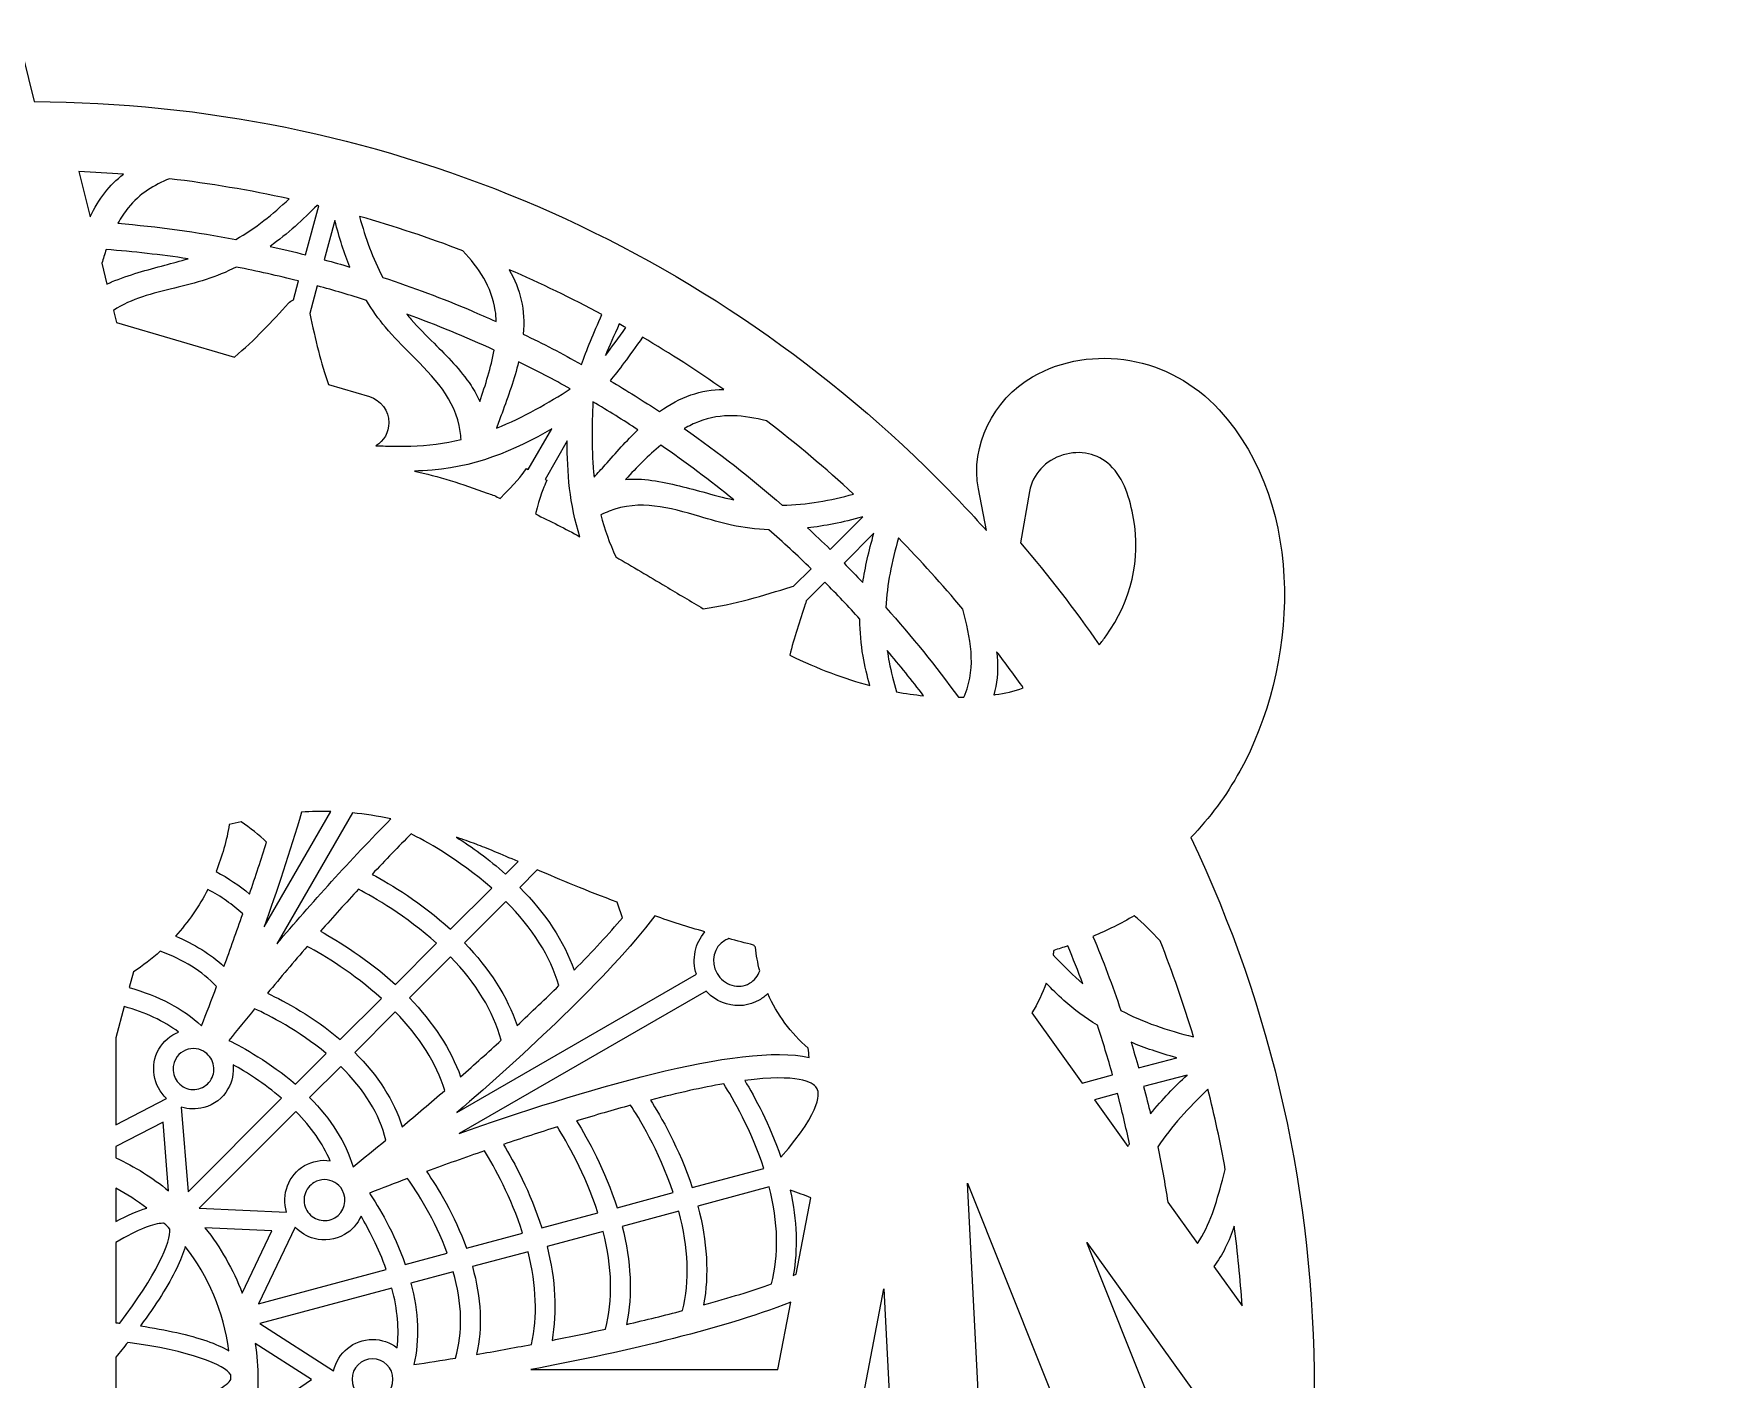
# Model space of a CAD drawing. Header units: millimetres. Extents: x 13 to 1587, y -339 to -42.
# Drawn here: x 1400.9 to 1587.5, y -194.8 to -46.2 of the extents above; entities that cross this region are included whole.
import ezdxf

# ---------------------------------------------------------------- set-up
doc = ezdxf.new("R2010")
doc.units = ezdxf.units.MM
doc.header["$MEASUREMENT"] = 0
doc.layers.add('Layer 1', color=7, linetype='Continuous')

msp = doc.modelspace()

# ---------------------------------------------------------------- linework, layer by layer
at = {"layer": 'Layer 1', "lineweight": 0}
for points in [[(1508.63, -262.17), (1504.04, -173.14), (1537.04, -255.74), (1508.63, -262.17)], [(1546.74, -253.55), (1517.23, -179.68), (1566.97, -248.98), (1546.74, -253.55)], [(1478.71, -268.94), (1494.81, -184.83), (1498.91, -264.37), (1478.71, -268.94)]]:
    msp.add_lwpolyline(points, dxfattribs=at)
for points, knots in [([(1584.66, -251.53), (1584.66, -251.53), (1583.93, -248.22), (1583.93, -248.22), (1583.93, -248.22), (1576.17, -249.98), (1576.17, -249.98), (1576.17, -249.98), (1542.18, -202.61), (1542.18, -202.61), (1542.29, -200.29), (1542.34, -198.01), (1542.34, -195.85), (1542.34, -174.51), (1537.76, -154.04), (1528.72, -134.99), (1530.81, -132.82), (1532.63, -130.35), (1534.13, -127.65), (1540.39, -116.39), (1541.72, -98.58), (1531.83, -87.75), (1526.47, -81.88), (1517.8, -80.36), (1511.22, -84.13), (1506.86, -86.62), (1504.35, -91.82), (1505.25, -96.48), (1505.25, -96.48), (1506.14, -101.1), (1506.14, -101.1), (1504.33, -99.07), (1502.5, -97.14), (1500.71, -95.35), (1474.07, -68.71), (1438.67, -53.93), (1401, -53.73), (1401, -53.73), (1399.14, -46.25), (1399.14, -46.25), (1399.14, -46.25), (1397.26, -53.76), (1397.26, -53.76), (1360.42, -54.5), (1325.79, -69.27), (1299.71, -95.35), (1296.79, -98.27), (1293.99, -101.34), (1291.32, -104.52), (1291.32, -104.52), (1291.21, -103.91), (1291.21, -103.91), (1291.21, -103.91), (1292.65, -96.48), (1292.65, -96.48), (1293.55, -91.82), (1291.04, -86.62), (1286.68, -84.13), (1280.09, -80.36), (1271.42, -81.88), (1266.06, -87.75), (1256.18, -98.58), (1257.5, -116.39), (1263.77, -127.65), (1265.67, -131.07), (1268.07, -134.1), (1270.91, -136.68), (1262.4, -155.25), (1258.08, -175.15), (1258.08, -195.85), (1258.08, -197.61), (1258.12, -199.44), (1258.19, -201.29), (1258.19, -201.29), (1224.26, -248.51), (1224.26, -248.51), (1224.26, -248.51), (1216.5, -246.76), (1216.5, -246.76), (1216.5, -246.76), (1215.78, -250.07), (1215.78, -250.07), (1214.4, -256.35), (1215.51, -262.81), (1218.91, -268.25), (1222.31, -273.68), (1227.59, -277.45), (1233.78, -278.85), (1233.78, -278.85), (1295.4, -292.82), (1295.4, -292.82), (1295.93, -293.08), (1296.46, -293.32), (1297, -293.55), (1298, -294.61), (1298.87, -295.51), (1299.71, -296.35), (1326.56, -323.19), (1362.25, -337.98), (1400.21, -337.98), (1438.18, -337.98), (1473.87, -323.19), (1500.71, -296.35), (1501.09, -295.97), (1501.46, -295.59), (1501.83, -295.21), (1501.83, -295.21), (1502.13, -294.9), (1502.13, -294.9), (1502.13, -294.9), (1566.64, -280.31), (1566.64, -280.31), (1579.42, -277.42), (1587.5, -264.51), (1584.66, -251.53)], [0, 0, 0, 0, 1, 1, 1, 2, 2, 2, 3, 3, 3, 4, 4, 4, 5, 5, 5, 6, 6, 6, 7, 7, 7, 8, 8, 8, 9, 9, 9, 10, 10, 10, 11, 11, 11, 12, 12, 12, 13, 13, 13, 14, 14, 14, 15, 15, 15, 16, 16, 16, 17, 17, 17, 18, 18, 18, 19, 19, 19, 20, 20, 20, 21, 21, 21, 22, 22, 22, 23, 23, 23, 24, 24, 24, 25, 25, 25, 26, 26, 26, 27, 27, 27, 28, 28, 28, 29, 29, 29, 30, 30, 30, 31, 31, 31, 32, 32, 32, 33, 33, 33, 34, 34, 34, 35, 35, 35, 36, 36, 36, 37, 37, 37, 38, 38, 38, 38]), ([(1410.85, -61.76), (1409.31, -62.92), (1408.11, -64.45), (1407.18, -66.45), (1407.18, -66.45), (1405.94, -61.46), (1405.94, -61.46), (1407.58, -61.52), (1409.22, -61.63), (1410.85, -61.76)], [0, 0, 0, 0, 1, 1, 1, 2, 2, 2, 3, 3, 3, 3]), ([(1415.94, -62.26), (1420.39, -62.77), (1424.79, -63.52), (1429.13, -64.47), (1427.37, -66.15), (1425.44, -67.72), (1423.26, -68.95), (1418.96, -68.13), (1414.58, -67.53), (1410.23, -67.17), (1410.59, -66.54), (1410.96, -65.98), (1411.37, -65.47), (1412.65, -63.88), (1414.22, -62.93), (1415.94, -62.26)], [0, 0, 0, 0, 1, 1, 1, 2, 2, 2, 3, 3, 3, 4, 4, 4, 5, 5, 5, 5]), ([(1432.41, -65.23), (1432.41, -65.23), (1430.96, -70.65), (1430.96, -70.65), (1429.7, -70.33), (1428.39, -70.02), (1427.05, -69.72), (1428.98, -68.32), (1430.71, -66.73), (1432.24, -65.19), (1432.3, -65.2), (1432.35, -65.22), (1432.41, -65.23)], [0, 0, 0, 0, 1, 1, 1, 2, 2, 2, 3, 3, 3, 4, 4, 4, 4]), ([(1434.19, -66.86), (1434.7, -68.83), (1435.23, -70.48), (1435.85, -72), (1434.96, -71.73), (1434.03, -71.47), (1433.03, -71.2), (1433.03, -71.2), (1434.19, -66.86), (1434.19, -66.86)], [0, 0, 0, 0, 1, 1, 1, 2, 2, 2, 3, 3, 3, 3]), ([(1448.33, -70.21), (1450.08, -72.11), (1451.51, -74.12), (1451.91, -76.81), (1451.97, -77.19), (1452.01, -77.6), (1452.02, -78.02), (1450.99, -77.56), (1450.09, -77.16), (1449.23, -76.8), (1446.1, -75.47), (1442.82, -74.24), (1439.48, -73.14), (1438.38, -71.04), (1437.58, -68.83), (1436.91, -66.41), (1440.78, -67.51), (1444.59, -68.77), (1448.33, -70.21)], [0, 0, 0, 0, 1, 1, 1, 2, 2, 2, 3, 3, 3, 4, 4, 4, 5, 5, 5, 6, 6, 6, 6]), ([(1415.4, -71.8), (1413.46, -72.31), (1411.45, -72.84), (1409.54, -73.65), (1409.36, -73.72), (1409.2, -73.81), (1409.03, -73.89), (1409.03, -73.89), (1408.46, -71.59), (1408.46, -71.59), (1408.61, -71.08), (1408.77, -70.57), (1408.95, -70.07), (1411.93, -70.3), (1414.96, -70.64), (1417.99, -71.09), (1417.12, -71.34), (1416.25, -71.57), (1415.4, -71.8)], [0, 0, 0, 0, 1, 1, 1, 2, 2, 2, 3, 3, 3, 4, 4, 4, 5, 5, 5, 6, 6, 6, 6]), ([(1429.62, -75.63), (1429.42, -75.69), (1429.23, -75.82), (1429.08, -75.99), (1427.27, -77.97), (1425.33, -80.08), (1423.12, -81.94), (1423.12, -81.94), (1410.08, -78.12), (1410.08, -78.12), (1410.08, -78.12), (1409.75, -76.78), (1409.75, -76.78), (1411.72, -75.48), (1414.05, -74.91), (1416.47, -74.32), (1417.62, -74.04), (1418.81, -73.75), (1419.97, -73.38), (1421.1, -73.01), (1422.2, -72.56), (1423.31, -72), (1425.61, -72.45), (1427.92, -72.96), (1430.18, -73.54), (1430.18, -73.54), (1429.62, -75.63), (1429.62, -75.63)], [0, 0, 0, 0, 1, 1, 1, 2, 2, 2, 3, 3, 3, 4, 4, 4, 5, 5, 5, 6, 6, 6, 7, 7, 7, 8, 8, 8, 9, 9, 9, 9]), ([(1463.69, -77.24), (1462.76, -79.27), (1461.95, -81.22), (1461.44, -82.75), (1459.29, -81.56), (1457.13, -80.44), (1455, -79.41), (1455.22, -76.76), (1454.7, -74.43), (1453.45, -72.3), (1456.93, -73.8), (1460.34, -75.45), (1463.69, -77.24)], [0, 0, 0, 0, 1, 1, 1, 2, 2, 2, 3, 3, 3, 4, 4, 4, 4]), ([(1442.59, -81.63), (1445.12, -84.16), (1447.5, -86.55), (1448.04, -90.15), (1448.08, -90.44), (1448.11, -90.73), (1448.13, -91.04), (1446.31, -91.47), (1444.49, -91.71), (1442.57, -91.77), (1441.72, -91.8), (1440.79, -91.78), (1439.8, -91.76), (1439.45, -91.75), (1439.09, -91.74), (1438.73, -91.73), (1439.6, -91.2), (1440.15, -90.24), (1440.15, -89.19), (1440.15, -87.86), (1439.27, -86.68), (1438, -86.31), (1438, -86.31), (1433.48, -84.98), (1433.48, -84.98), (1432.66, -82.63), (1432.03, -80.04), (1431.44, -77.12), (1431.44, -77.12), (1432.25, -74.08), (1432.25, -74.08), (1434.08, -74.57), (1435.9, -75.11), (1437.68, -75.68), (1438.33, -76.76), (1439.02, -77.73), (1439.79, -78.65), (1440.67, -79.71), (1441.65, -80.69), (1442.59, -81.63)], [0, 0, 0, 0, 1, 1, 1, 2, 2, 2, 3, 3, 3, 4, 4, 4, 5, 5, 5, 6, 6, 6, 7, 7, 7, 8, 8, 8, 9, 9, 9, 10, 10, 10, 11, 11, 11, 12, 12, 12, 13, 13, 13, 13]), ([(1450.2, -86.84), (1449.93, -86.24), (1449.61, -85.65), (1449.23, -85.09), (1448.07, -83.33), (1446.58, -81.85), (1445.14, -80.42), (1444.29, -79.57), (1443.41, -78.69), (1442.61, -77.78), (1442.45, -77.59), (1442.29, -77.4), (1442.13, -77.21), (1445.4, -78.39), (1448.63, -79.72), (1451.77, -81.17), (1451.44, -83.06), (1450.82, -85.02), (1450.2, -86.84)], [0, 0, 0, 0, 1, 1, 1, 2, 2, 2, 3, 3, 3, 4, 4, 4, 5, 5, 5, 6, 6, 6, 6]), ([(1465.6, -78.28), (1465.84, -78.42), (1466.07, -78.55), (1466.31, -78.69), (1465.51, -79.82), (1464.74, -80.87), (1464.06, -81.76), (1464.5, -80.73), (1465.02, -79.54), (1465.6, -78.28)], [0, 0, 0, 0, 1, 1, 1, 2, 2, 2, 3, 3, 3, 3]), ([(1477.15, -85.53), (1477.14, -85.53), (1477.13, -85.52), (1477.11, -85.52), (1474.62, -85.52), (1472.33, -86.32), (1470.04, -87.96), (1468.27, -86.79), (1466.44, -85.64), (1464.58, -84.55), (1465.49, -83.47), (1466.67, -81.89), (1468.17, -79.75), (1471.24, -81.55), (1474.23, -83.48), (1477.15, -85.53)], [0, 0, 0, 0, 1, 1, 1, 2, 2, 2, 3, 3, 3, 4, 4, 4, 5, 5, 5, 5]), ([(1452.65, -88.14), (1453.32, -86.28), (1454.02, -84.36), (1454.48, -82.46), (1456.46, -83.43), (1458.37, -84.43), (1460.19, -85.45), (1457.8, -86.97), (1455.04, -88.6), (1452.05, -89.79), (1452.25, -89.24), (1452.45, -88.68), (1452.65, -88.14)], [0, 0, 0, 0, 1, 1, 1, 2, 2, 2, 3, 3, 3, 4, 4, 4, 4]), ([(1464.03, -93.85), (1463.63, -94.3), (1463.23, -94.75), (1462.82, -95.2), (1462.52, -92.34), (1462.57, -89.43), (1462.69, -86.89), (1464.38, -87.88), (1466.04, -88.91), (1467.66, -89.97), (1466.4, -91.17), (1465.19, -92.53), (1464.03, -93.85)], [0, 0, 0, 0, 1, 1, 1, 2, 2, 2, 3, 3, 3, 4, 4, 4, 4]), ([(1481.86, -88.98), (1485.17, -91.52), (1488.38, -94.22), (1491.47, -97.07), (1488.94, -97.75), (1486.29, -98.26), (1483.6, -98.3), (1480.16, -95.3), (1476.53, -92.45), (1472.78, -89.83), (1473.32, -89.53), (1473.83, -89.28), (1474.35, -89.08), (1476.93, -88.08), (1479.37, -88.36), (1481.86, -88.98)], [0, 0, 0, 0, 1, 1, 1, 2, 2, 2, 3, 3, 3, 4, 4, 4, 5, 5, 5, 5]), ([(1455.55, -94.37), (1455.55, -94.37), (1455.37, -94.24), (1455.37, -94.24), (1455.37, -94.24), (1455.07, -94.64), (1455.07, -94.64), (1454.95, -94.79), (1454.03, -96.01), (1452.44, -97.54), (1452.39, -97.52), (1452.34, -97.5), (1452.29, -97.48), (1451.87, -97.24), (1451.44, -97.07), (1451.01, -96.97), (1448.24, -95.91), (1445.59, -95.1), (1442.98, -94.53), (1443.29, -94.52), (1443.6, -94.51), (1443.92, -94.5), (1449.5, -94.24), (1454.07, -92.22), (1458.14, -89.88), (1458.14, -89.88), (1455.55, -94.37), (1455.55, -94.37)], [0, 0, 0, 0, 1, 1, 1, 2, 2, 2, 3, 3, 3, 4, 4, 4, 5, 5, 5, 6, 6, 6, 7, 7, 7, 8, 8, 8, 9, 9, 9, 9]), ([(1456.33, -99.26), (1456.82, -97.38), (1457.34, -96.15), (1457.41, -95.98), (1457.41, -95.98), (1457.6, -95.53), (1457.6, -95.53), (1457.6, -95.53), (1457.4, -95.44), (1457.4, -95.44), (1457.4, -95.44), (1459.85, -91.19), (1459.85, -91.19), (1459.84, -94.66), (1460.1, -98.24), (1461.26, -101.78), (1459.64, -100.9), (1458, -100.06), (1456.33, -99.26)], [0, 0, 0, 0, 1, 1, 1, 2, 2, 2, 3, 3, 3, 4, 4, 4, 5, 5, 5, 6, 6, 6, 6]), ([(1474.82, -96.83), (1472.88, -96.31), (1470.88, -95.76), (1468.82, -95.5), (1468.3, -95.44), (1467.79, -95.41), (1467.28, -95.41), (1466.95, -95.41), (1466.62, -95.42), (1466.3, -95.45), (1467.54, -94.11), (1468.82, -92.79), (1470.17, -91.66), (1472.93, -93.55), (1475.63, -95.58), (1478.24, -97.7), (1477.09, -97.45), (1475.94, -97.14), (1474.82, -96.83)], [0, 0, 0, 0, 1, 1, 1, 2, 2, 2, 3, 3, 3, 4, 4, 4, 5, 5, 5, 6, 6, 6, 6]), ([(1510.91, -96.79), (1511.25, -94.85), (1512.64, -93.34), (1514.62, -92.74), (1516.5, -92.17), (1518.43, -92.6), (1519.79, -93.87), (1521.39, -95.37), (1521.98, -97.6), (1522.38, -99.78), (1522.38, -99.78), (1522.38, -99.78), (1522.38, -99.78), (1523.2, -104.23), (1522.13, -108.83), (1519.35, -112.73), (1519.11, -113.06), (1518.86, -113.39), (1518.6, -113.71), (1515.9, -109.83), (1512.98, -106.05), (1509.92, -102.46), (1509.92, -102.46), (1510.91, -96.79), (1510.91, -96.79)], [0, 0, 0, 0, 1, 1, 1, 2, 2, 2, 3, 3, 3, 4, 4, 4, 5, 5, 5, 6, 6, 6, 7, 7, 7, 8, 8, 8, 8]), ([(1474.88, -109.72), (1473.48, -108.9), (1472.09, -108.07), (1470.71, -107.24), (1468.9, -106.16), (1467.07, -105.07), (1465.22, -104), (1464.52, -102.49), (1463.97, -100.96), (1463.57, -99.36), (1463.88, -99.21), (1464.18, -99.07), (1464.47, -98.96), (1467.91, -97.63), (1471.11, -98.56), (1474.49, -99.55), (1475.63, -99.88), (1476.8, -100.23), (1477.99, -100.49), (1479.34, -100.78), (1480.7, -100.95), (1482.13, -101), (1483.7, -102.39), (1485.26, -103.83), (1486.77, -105.31), (1486.77, -105.31), (1484.84, -107.25), (1484.84, -107.25), (1484.75, -107.26), (1484.66, -107.27), (1484.57, -107.3), (1481.56, -108.25), (1478.29, -109.28), (1474.88, -109.72)], [0, 0, 0, 0, 1, 1, 1, 2, 2, 2, 3, 3, 3, 4, 4, 4, 5, 5, 5, 6, 6, 6, 7, 7, 7, 8, 8, 8, 9, 9, 9, 10, 10, 10, 11, 11, 11, 11]), ([(1488.9, -103.19), (1488.02, -102.33), (1487.2, -101.55), (1486.4, -100.81), (1488.25, -100.59), (1490.21, -100.2), (1492.49, -99.59), (1492.49, -99.59), (1488.9, -103.19), (1488.9, -103.19)], [0, 0, 0, 0, 1, 1, 1, 2, 2, 2, 3, 3, 3, 3]), ([(1492.49, -106.84), (1491.75, -106.05), (1491.08, -105.35), (1490.42, -104.69), (1490.42, -104.69), (1493.72, -101.39), (1493.72, -101.39), (1493.14, -103.42), (1492.74, -105.18), (1492.49, -106.84)], [0, 0, 0, 0, 1, 1, 1, 2, 2, 2, 3, 3, 3, 3]), ([(1503.66, -119.49), (1503.46, -119.49), (1503.26, -119.5), (1503.06, -119.5), (1500.57, -116.09), (1497.87, -112.76), (1495.02, -109.58), (1495.17, -107.04), (1495.68, -104.55), (1496.43, -101.9), (1498.88, -104.42), (1501.25, -107.04), (1503.52, -109.76), (1504.36, -112.96), (1505.04, -116.01), (1503.79, -119.17), (1503.75, -119.28), (1503.71, -119.38), (1503.66, -119.49)], [0, 0, 0, 0, 1, 1, 1, 2, 2, 2, 3, 3, 3, 4, 4, 4, 5, 5, 5, 6, 6, 6, 6]), ([(1484.42, -114.87), (1484.91, -112.94), (1485.51, -111.06), (1486.13, -109.23), (1486.14, -109.21), (1486.14, -109.19), (1486.15, -109.17), (1486.19, -109.08), (1486.22, -108.98), (1486.24, -108.87), (1486.24, -108.87), (1488.3, -106.81), (1488.3, -106.81), (1489.62, -108.13), (1490.92, -109.5), (1492.17, -110.89), (1492.17, -112.29), (1492.28, -113.62), (1492.52, -114.96), (1492.52, -114.96), (1492.52, -114.96), (1492.52, -114.96), (1492.71, -116.06), (1492.98, -117.15), (1493.26, -118.21), (1490.47, -117.46), (1487.57, -116.35), (1484.42, -114.87)], [0, 0, 0, 0, 1, 1, 1, 2, 2, 2, 3, 3, 3, 4, 4, 4, 5, 5, 5, 6, 6, 6, 7, 7, 7, 8, 8, 8, 9, 9, 9, 9]), ([(1496.2, -118.89), (1495.91, -117.82), (1495.61, -116.72), (1495.4, -115.62), (1495.32, -115.2), (1495.25, -114.77), (1495.19, -114.34), (1496.57, -115.97), (1497.91, -117.64), (1499.2, -119.33), (1498.2, -119.23), (1497.21, -119.09), (1496.2, -118.89)], [0, 0, 0, 0, 1, 1, 1, 2, 2, 2, 3, 3, 3, 4, 4, 4, 4]), ([(1507.36, -115.38), (1507.34, -115.08), (1507.31, -114.77), (1507.27, -114.47), (1508.28, -115.79), (1509.26, -117.12), (1510.21, -118.47), (1509.21, -118.82), (1508.17, -119.07), (1507.13, -119.21), (1507.07, -119.22), (1507.02, -119.22), (1506.96, -119.23), (1507.31, -117.99), (1507.44, -116.72), (1507.36, -115.38)], [0, 0, 0, 0, 1, 1, 1, 2, 2, 2, 3, 3, 3, 4, 4, 4, 5, 5, 5, 5]), ([(1433.75, -132.12), (1433.75, -132.12), (1426.39, -144.86), (1426.39, -144.86), (1427.77, -140.95), (1429.22, -136.58), (1430.52, -132.19), (1431.58, -132.12), (1432.65, -132.09), (1433.75, -132.12)], [0, 0, 0, 0, 1, 1, 1, 2, 2, 2, 3, 3, 3, 3]), ([(1427.79, -146.72), (1427.79, -146.72), (1436.14, -132.27), (1436.14, -132.27), (1437.49, -132.4), (1438.89, -132.62), (1440.38, -132.93), (1435.96, -137.38), (1431.54, -142.34), (1427.79, -146.72)], [0, 0, 0, 0, 1, 1, 1, 2, 2, 2, 3, 3, 3, 3]), ([(1424.77, -141.23), (1423.67, -140.3), (1422.43, -139.47), (1421.07, -138.74), (1421.75, -137.08), (1422.25, -135.34), (1422.54, -133.56), (1422.98, -133.45), (1423.4, -133.35), (1423.83, -133.25), (1424.87, -133.93), (1425.82, -134.68), (1426.65, -135.5), (1426.06, -137.35), (1425.43, -139.28), (1424.77, -141.23)], [0, 0, 0, 0, 1, 1, 1, 2, 2, 2, 3, 3, 3, 4, 4, 4, 5, 5, 5, 5]), ([(1451.51, -140.58), (1451.51, -140.58), (1446.96, -145.12), (1446.96, -145.12), (1443.75, -142.19), (1440.37, -140.16), (1438.31, -139.05), (1439.79, -137.47), (1441.24, -135.97), (1442.61, -134.58), (1443.93, -135.24), (1447.82, -137.32), (1451.51, -140.58)], [0, 0, 0, 0, 1, 1, 1, 2, 2, 2, 3, 3, 3, 4, 4, 4, 4]), ([(1453.05, -139.03), (1451.18, -137.36), (1449.26, -136), (1447.61, -134.95), (1448.32, -135.19), (1449.05, -135.45), (1449.8, -135.73), (1450.97, -136.16), (1452.58, -136.85), (1454.44, -137.65), (1454.44, -137.65), (1453.05, -139.03), (1453.05, -139.03)], [0, 0, 0, 0, 1, 1, 1, 2, 2, 2, 3, 3, 3, 4, 4, 4, 4]), ([(1465.36, -142.13), (1465.59, -142.7), (1465.78, -143.28), (1465.94, -143.86), (1464.46, -145.6), (1462.68, -147.54), (1460.62, -149.63), (1459.49, -146.44), (1457.47, -143.38), (1454.61, -140.5), (1454.61, -140.5), (1456.55, -138.56), (1456.55, -138.56), (1459.09, -139.64), (1462.05, -140.88), (1465.36, -142.13)], [0, 0, 0, 0, 1, 1, 1, 2, 2, 2, 3, 3, 3, 4, 4, 4, 5, 5, 5, 5]), ([(1424.02, -143.42), (1423.35, -145.35), (1422.66, -147.3), (1421.95, -149.23), (1420.46, -147.86), (1418.66, -146.74), (1416.59, -145.87), (1418, -144.32), (1419.2, -142.58), (1420.17, -140.71), (1421.62, -141.49), (1422.91, -142.39), (1424.02, -143.42)], [0, 0, 0, 0, 1, 1, 1, 2, 2, 2, 3, 3, 3, 4, 4, 4, 4]), ([(1440.88, -151.2), (1437.81, -148.41), (1434.58, -146.43), (1432.61, -145.34), (1434.02, -143.74), (1435.42, -142.18), (1436.8, -140.69), (1438.49, -141.58), (1442.06, -143.63), (1445.42, -146.66), (1445.42, -146.66), (1440.88, -151.2), (1440.88, -151.2)], [0, 0, 0, 0, 1, 1, 1, 2, 2, 2, 3, 3, 3, 4, 4, 4, 4]), ([(1474.11, -150.08), (1474.11, -150.08), (1447.66, -165.36), (1447.66, -165.36), (1455.12, -158.94), (1464.26, -150.53), (1469.53, -143.64), (1471.3, -144.25), (1473.15, -144.84), (1475.06, -145.41), (1473.97, -146.64), (1473.58, -148.42), (1474.11, -150.08)], [0, 0, 0, 0, 1, 1, 1, 2, 2, 2, 3, 3, 3, 4, 4, 4, 4]), ([(1454.31, -155.75), (1453.25, -152.56), (1451.29, -149.49), (1448.5, -146.61), (1448.5, -146.61), (1453.07, -142.04), (1453.07, -142.04), (1456.02, -145), (1457.99, -148.13), (1458.92, -151.34), (1457.49, -152.75), (1455.94, -154.23), (1454.31, -155.75)], [0, 0, 0, 0, 1, 1, 1, 2, 2, 2, 3, 3, 3, 4, 4, 4, 4]), ([(1525.31, -146.38), (1526.7, -149.87), (1527.93, -153.41), (1529.01, -157), (1526.12, -156.26), (1523.45, -155.4), (1520.99, -154.07), (1520.06, -151.32), (1519.02, -148.58), (1517.9, -145.9), (1519.49, -145.23), (1521.01, -144.47), (1522.47, -143.63), (1523.46, -144.45), (1524.38, -145.4), (1525.31, -146.38)], [0, 0, 0, 0, 1, 1, 1, 2, 2, 2, 3, 3, 3, 4, 4, 4, 5, 5, 5, 5]), ([(1431.15, -147), (1433.03, -148.02), (1436.26, -149.97), (1439.33, -152.75), (1439.33, -152.75), (1434.79, -157.29), (1434.79, -157.29), (1431.83, -154.79), (1428.69, -153.09), (1426.75, -152.18), (1428.2, -150.44), (1429.68, -148.7), (1431.15, -147)], [0, 0, 0, 0, 1, 1, 1, 2, 2, 2, 3, 3, 3, 4, 4, 4, 4]), ([(1477.26, -146.34), (1477.4, -146.26), (1477.54, -146.2), (1477.69, -146.15), (1478.59, -146.4), (1479.51, -146.63), (1480.43, -146.86), (1480.5, -146.93), (1480.57, -147.01), (1480.63, -147.08), (1480.72, -147.97), (1480.88, -148.84), (1481.11, -149.69), (1480.91, -150.28), (1480.52, -150.77), (1479.99, -151.08), (1479.4, -151.42), (1478.71, -151.5), (1478.04, -151.3), (1477.35, -151.1), (1476.76, -150.64), (1476.39, -150), (1475.64, -148.69), (1476.03, -147.05), (1477.26, -146.34)], [0, 0, 0, 0, 1, 1, 1, 2, 2, 2, 3, 3, 3, 4, 4, 4, 5, 5, 5, 6, 6, 6, 7, 7, 7, 8, 8, 8, 8]), ([(1513.5, -147.96), (1513.53, -147.79), (1513.56, -147.62), (1513.58, -147.45), (1514.1, -147.29), (1514.61, -147.12), (1515.12, -146.95), (1515.71, -148.34), (1516.27, -149.74), (1516.79, -151.14), (1515.73, -150.21), (1514.74, -149.21), (1513.76, -148.23), (1513.68, -148.14), (1513.59, -148.05), (1513.5, -147.96)], [0, 0, 0, 0, 1, 1, 1, 2, 2, 2, 3, 3, 3, 4, 4, 4, 5, 5, 5, 5]), ([(1421.13, -151.43), (1420.58, -152.91), (1420.02, -154.36), (1419.46, -155.77), (1417.4, -153.86), (1414.72, -152.45), (1411.49, -151.56), (1411.49, -151.56), (1411.96, -149.81), (1411.96, -149.81), (1413, -149.14), (1413.99, -148.38), (1414.91, -147.54), (1417.45, -148.46), (1419.54, -149.76), (1421.13, -151.43)], [0, 0, 0, 0, 1, 1, 1, 2, 2, 2, 3, 3, 3, 4, 4, 4, 5, 5, 5, 5]), ([(1446.96, -148.15), (1449.81, -151.09), (1451.7, -154.19), (1452.56, -157.37), (1451.13, -158.68), (1449.62, -160.03), (1448.08, -161.39), (1446.98, -158.36), (1445.08, -155.44), (1442.42, -152.69), (1442.42, -152.69), (1446.96, -148.15), (1446.96, -148.15)], [0, 0, 0, 0, 1, 1, 1, 2, 2, 2, 3, 3, 3, 4, 4, 4, 4]), ([(1514.69, -152.97), (1515.82, -154), (1517.03, -154.9), (1518.4, -155.72), (1519, -157.53), (1519.56, -159.37), (1520.07, -161.19), (1520.07, -161.19), (1516.72, -162.09), (1516.72, -162.09), (1516.72, -162.09), (1511.16, -154.34), (1511.16, -154.34), (1511.8, -153.31), (1512.33, -152.2), (1512.74, -151.06), (1513.36, -151.7), (1514.01, -152.36), (1514.69, -152.97)], [0, 0, 0, 0, 1, 1, 1, 2, 2, 2, 3, 3, 3, 4, 4, 4, 5, 5, 5, 6, 6, 6, 6]), ([(1447.93, -167.67), (1447.93, -167.67), (1475.18, -151.94), (1475.18, -151.94), (1475.79, -152.62), (1476.56, -153.11), (1477.44, -153.36), (1478.67, -153.72), (1479.98, -153.56), (1481.06, -152.93), (1481.41, -152.73), (1481.72, -152.49), (1482, -152.22), (1483.02, -154.53), (1484.55, -156.59), (1486.46, -158.24), (1486.49, -158.59), (1486.53, -158.93), (1486.58, -159.28), (1479.1, -157.5), (1461, -163.04), (1447.93, -167.67)], [0, 0, 0, 0, 1, 1, 1, 2, 2, 2, 3, 3, 3, 4, 4, 4, 5, 5, 5, 6, 6, 6, 7, 7, 7, 7]), ([(1416.94, -156.46), (1416.03, -156.82), (1415.26, -157.48), (1414.76, -158.35), (1413.73, -160.15), (1414.13, -162.43), (1415.61, -163.79), (1415.61, -163.79), (1410.01, -166.69), (1410.01, -166.69), (1410.01, -166.69), (1410.01, -157.09), (1410.01, -157.09), (1410.01, -157.09), (1410.93, -153.65), (1410.93, -153.65), (1413.29, -154.3), (1415.31, -155.24), (1416.94, -156.46)], [0, 0, 0, 0, 1, 1, 1, 2, 2, 2, 3, 3, 3, 4, 4, 4, 5, 5, 5, 6, 6, 6, 6]), ([(1433.25, -158.83), (1433.25, -158.83), (1429.85, -162.23), (1429.85, -162.23), (1427.01, -159.78), (1424.07, -158.17), (1422.49, -157.39), (1423.41, -156.24), (1424.37, -155.07), (1425.33, -153.89), (1426.92, -154.62), (1430.19, -156.29), (1433.25, -158.83)], [0, 0, 0, 0, 1, 1, 1, 2, 2, 2, 3, 3, 3, 4, 4, 4, 4]), ([(1446.33, -162.91), (1444.79, -164.25), (1443.21, -165.59), (1441.63, -166.91), (1440.72, -164.01), (1438.96, -161.26), (1436.38, -158.73), (1436.38, -158.73), (1440.87, -154.24), (1440.87, -154.24), (1443.57, -157.01), (1445.4, -159.92), (1446.33, -162.91)], [0, 0, 0, 0, 1, 1, 1, 2, 2, 2, 3, 3, 3, 4, 4, 4, 4]), ([(1420.53, -161.68), (1420.23, -162.2), (1419.74, -162.57), (1419.16, -162.73), (1418.58, -162.89), (1417.97, -162.81), (1417.45, -162.5), (1416.37, -161.88), (1416, -160.5), (1416.62, -159.42), (1417.02, -158.72), (1417.77, -158.29), (1418.58, -158.29), (1418.97, -158.29), (1419.36, -158.39), (1419.7, -158.59), (1420.22, -158.89), (1420.6, -159.38), (1420.75, -159.96), (1420.91, -160.55), (1420.83, -161.16), (1420.53, -161.68)], [0, 0, 0, 0, 1, 1, 1, 2, 2, 2, 3, 3, 3, 4, 4, 4, 5, 5, 5, 6, 6, 6, 7, 7, 7, 7]), ([(1522.95, -160.42), (1522.68, -159.48), (1522.4, -158.54), (1522.11, -157.59), (1523.6, -158.21), (1525.24, -158.77), (1527.15, -159.3), (1527.15, -159.3), (1522.95, -160.42), (1522.95, -160.42)], [0, 0, 0, 0, 1, 1, 1, 2, 2, 2, 3, 3, 3, 3]), ([(1422.95, -160.07), (1424.37, -160.86), (1426.37, -162.12), (1428.31, -163.77), (1428.31, -163.77), (1417.99, -174.09), (1417.99, -174.09), (1417.99, -174.09), (1417.24, -164.74), (1417.24, -164.74), (1418.04, -165), (1418.9, -165.02), (1419.71, -164.8), (1420.85, -164.49), (1421.8, -163.77), (1422.39, -162.75), (1422.86, -161.92), (1423.05, -160.99), (1422.95, -160.07)], [0, 0, 0, 0, 1, 1, 1, 2, 2, 2, 3, 3, 3, 4, 4, 4, 5, 5, 5, 6, 6, 6, 6]), ([(1439.82, -168.4), (1438.6, -169.4), (1437.39, -170.39), (1436.21, -171.33), (1435.38, -168.64), (1433.77, -166.08), (1431.41, -163.7), (1431.41, -163.7), (1434.84, -160.27), (1434.84, -160.27), (1437.46, -162.82), (1439.13, -165.55), (1439.82, -168.4)], [0, 0, 0, 0, 1, 1, 1, 2, 2, 2, 3, 3, 3, 4, 4, 4, 4]), ([(1473.66, -173.63), (1472.22, -169.27), (1470.16, -165.73), (1469.03, -163.97), (1472.07, -163.19), (1474.79, -162.58), (1477.14, -162.18), (1478.14, -163.76), (1480.18, -167.28), (1481.56, -171.51), (1481.56, -171.51), (1473.66, -173.63), (1473.66, -173.63)], [0, 0, 0, 0, 1, 1, 1, 2, 2, 2, 3, 3, 3, 4, 4, 4, 4]), ([(1483.45, -170.29), (1482.22, -166.67), (1480.56, -163.64), (1479.45, -161.82), (1485.32, -161.05), (1486.95, -161.98), (1487.39, -162.63), (1487.68, -163.05), (1488.22, -164.82), (1483.45, -170.29)], [0, 0, 0, 0, 1, 1, 1, 2, 2, 2, 3, 3, 3, 3]), ([(1528.29, -161.21), (1526.95, -162.48), (1525.55, -163.9), (1524.26, -165.48), (1524.04, -164.56), (1523.79, -163.58), (1523.5, -162.49), (1523.5, -162.49), (1528.29, -161.21), (1528.29, -161.21)], [0, 0, 0, 0, 1, 1, 1, 2, 2, 2, 3, 3, 3, 3]), ([(1520.62, -163.26), (1521.1, -165.09), (1521.54, -166.95), (1521.93, -168.79), (1521.87, -168.9), (1521.81, -169), (1521.76, -169.11), (1521.76, -169.11), (1518.06, -163.95), (1518.06, -163.95), (1518.06, -163.95), (1520.62, -163.26), (1520.62, -163.26)], [0, 0, 0, 0, 1, 1, 1, 2, 2, 2, 3, 3, 3, 4, 4, 4, 4]), ([(1530.6, -162.78), (1531.34, -165.7), (1531.98, -168.66), (1532.52, -171.63), (1532.41, -172.03), (1532.3, -172.43), (1532.19, -172.82), (1531.51, -175.36), (1530.85, -177.78), (1529.43, -179.79), (1529.43, -179.79), (1526.17, -175.25), (1526.17, -175.25), (1525.85, -173.19), (1525.48, -171.14), (1525.06, -169.12), (1526.59, -166.85), (1528.43, -164.84), (1530.6, -162.78)], [0, 0, 0, 0, 1, 1, 1, 2, 2, 2, 3, 3, 3, 4, 4, 4, 5, 5, 5, 6, 6, 6, 6]), ([(1433.68, -170.67), (1432.71, -170.53), (1431.72, -170.71), (1430.85, -171.21), (1429.05, -172.25), (1428.26, -174.42), (1428.86, -176.35), (1428.86, -176.35), (1419.2, -175.91), (1419.2, -175.91), (1419.2, -175.91), (1429.88, -165.23), (1429.88, -165.23), (1431.6, -166.97), (1432.87, -168.79), (1433.68, -170.67)], [0, 0, 0, 0, 1, 1, 1, 2, 2, 2, 3, 3, 3, 4, 4, 4, 5, 5, 5, 5]), ([(1460.89, -166.27), (1462.96, -165.64), (1464.96, -165.06), (1466.85, -164.55), (1467.66, -165.77), (1469.98, -169.51), (1471.56, -174.19), (1471.56, -174.19), (1465.35, -175.86), (1465.35, -175.86), (1464.03, -171.71), (1462.12, -168.25), (1460.89, -166.27)], [0, 0, 0, 0, 1, 1, 1, 2, 2, 2, 3, 3, 3, 4, 4, 4, 4]), ([(1415.23, -166.4), (1415.23, -166.4), (1415.83, -173.99), (1415.83, -173.99), (1414.07, -172.54), (1412.11, -171.32), (1410.01, -170.36), (1410.01, -170.36), (1410.01, -169.1), (1410.01, -169.1), (1410.01, -169.1), (1415.23, -166.4), (1415.23, -166.4)], [0, 0, 0, 0, 1, 1, 1, 2, 2, 2, 3, 3, 3, 4, 4, 4, 4]), ([(1452.8, -168.87), (1454.83, -168.18), (1456.83, -167.53), (1458.76, -166.93), (1459.78, -168.55), (1461.84, -172.11), (1463.24, -176.42), (1463.24, -176.42), (1457.04, -178.08), (1457.04, -178.08), (1455.78, -174.13), (1453.97, -170.79), (1452.8, -168.87)], [0, 0, 0, 0, 1, 1, 1, 2, 2, 2, 3, 3, 3, 4, 4, 4, 4]), ([(1444.32, -171.86), (1446.44, -171.08), (1448.59, -170.31), (1450.71, -169.58), (1451.83, -171.4), (1453.66, -174.7), (1454.93, -178.65), (1454.93, -178.65), (1448.72, -180.31), (1448.72, -180.31), (1447.41, -176.65), (1445.53, -173.62), (1444.32, -171.86)], [0, 0, 0, 0, 1, 1, 1, 2, 2, 2, 3, 3, 3, 4, 4, 4, 4]), ([(1430.87, -174.44), (1431.03, -173.85), (1431.4, -173.37), (1431.92, -173.07), (1432.26, -172.87), (1432.65, -172.76), (1433.05, -172.76), (1433.85, -172.76), (1434.6, -173.2), (1435.01, -173.89), (1435.63, -174.97), (1435.26, -176.36), (1434.18, -176.98), (1433.65, -177.29), (1433.06, -177.36), (1432.47, -177.2), (1431.88, -177.05), (1431.4, -176.67), (1431.1, -176.15), (1430.79, -175.63), (1430.71, -175.02), (1430.87, -174.44)], [0, 0, 0, 0, 1, 1, 1, 2, 2, 2, 3, 3, 3, 4, 4, 4, 5, 5, 5, 6, 6, 6, 7, 7, 7, 7]), ([(1438.02, -174.25), (1439.4, -173.71), (1440.81, -173.17), (1442.23, -172.63), (1443.24, -174.06), (1445.24, -177.15), (1446.61, -180.88), (1446.61, -180.88), (1441.97, -182.12), (1441.97, -182.12), (1440.74, -178.58), (1439, -175.71), (1438.02, -174.25)], [0, 0, 0, 0, 1, 1, 1, 2, 2, 2, 3, 3, 3, 4, 4, 4, 4]), ([(1413.42, -175.91), (1412.43, -176.19), (1411.3, -176.68), (1410.01, -177.37), (1410.01, -177.37), (1410.01, -173.7), (1410.01, -173.7), (1411.21, -174.34), (1412.35, -175.08), (1413.42, -175.91)], [0, 0, 0, 0, 1, 1, 1, 2, 2, 2, 3, 3, 3, 3]), ([(1474.28, -175.68), (1474.28, -175.68), (1482.16, -173.57), (1482.16, -173.57), (1483.16, -177.5), (1483.24, -181.09), (1482.41, -184.26), (1480.26, -185.03), (1477.74, -185.81), (1474.91, -186.59), (1475.53, -183.26), (1475.32, -179.6), (1474.28, -175.68)], [0, 0, 0, 0, 1, 1, 1, 2, 2, 2, 3, 3, 3, 4, 4, 4, 4]), ([(1484.48, -173.91), (1485.33, -174.2), (1486.08, -174.49), (1486.74, -174.77), (1486.74, -174.77), (1485.12, -183.21), (1485.12, -183.21), (1485.02, -183.26), (1484.91, -183.3), (1484.8, -183.35), (1485.33, -180.44), (1485.22, -177.27), (1484.48, -173.91)], [0, 0, 0, 0, 1, 1, 1, 2, 2, 2, 3, 3, 3, 4, 4, 4, 4]), ([(1431.91, -179.27), (1433.04, -179.58), (1434.25, -179.41), (1435.25, -178.83), (1436.08, -178.36), (1436.71, -177.64), (1437.08, -176.79), (1437.91, -178.19), (1439.02, -180.28), (1439.87, -182.68), (1439.87, -182.68), (1425.77, -186.46), (1425.77, -186.46), (1425.77, -186.46), (1429.8, -177.99), (1429.8, -177.99), (1430.36, -178.61), (1431.09, -179.05), (1431.91, -179.27)], [0, 0, 0, 0, 1, 1, 1, 2, 2, 2, 3, 3, 3, 4, 4, 4, 5, 5, 5, 6, 6, 6, 6]), ([(1465.93, -177.92), (1465.93, -177.92), (1472.18, -176.24), (1472.18, -176.24), (1473.25, -180.28), (1473.39, -183.97), (1472.59, -187.22), (1470.65, -187.73), (1468.57, -188.24), (1466.4, -188.74), (1467.07, -185.44), (1466.91, -181.81), (1465.93, -177.92)], [0, 0, 0, 0, 1, 1, 1, 2, 2, 2, 3, 3, 3, 4, 4, 4, 4]), ([(1415.19, -177.58), (1415.25, -177.58), (1415.31, -177.58), (1415.36, -177.59), (1415.57, -177.79), (1415.78, -178), (1415.98, -178.21), (1416.13, -179.58), (1414.45, -183.35), (1410.44, -188.6), (1410.3, -188.59), (1410.16, -188.57), (1410.01, -188.55), (1410.01, -188.55), (1410.01, -179.69), (1410.01, -179.69), (1412.46, -178.25), (1414.25, -177.58), (1415.19, -177.58)], [0, 0, 0, 0, 1, 1, 1, 2, 2, 2, 3, 3, 3, 4, 4, 4, 5, 5, 5, 6, 6, 6, 6]), ([(1419.85, -178.08), (1419.85, -178.08), (1427.22, -178.42), (1427.22, -178.42), (1427.22, -178.42), (1423.96, -185.28), (1423.96, -185.28), (1422.96, -182.66), (1421.57, -180.24), (1419.85, -178.08)], [0, 0, 0, 0, 1, 1, 1, 2, 2, 2, 3, 3, 3, 3]), ([(1457.63, -180.14), (1457.63, -180.14), (1463.83, -178.48), (1463.83, -178.48), (1464.83, -182.45), (1464.91, -186.07), (1464.07, -189.26), (1462.17, -189.69), (1460.19, -190.1), (1458.17, -190.5), (1458.74, -187.32), (1458.56, -183.85), (1457.63, -180.14)], [0, 0, 0, 0, 1, 1, 1, 2, 2, 2, 3, 3, 3, 4, 4, 4, 4]), ([(1533.5, -177.91), (1533.89, -180.82), (1534.18, -183.75), (1534.38, -186.69), (1534.38, -186.69), (1531.24, -182.33), (1531.24, -182.33), (1531.73, -181.71), (1532.15, -181.03), (1532.52, -180.3), (1532.91, -179.52), (1533.23, -178.72), (1533.5, -177.91)], [0, 0, 0, 0, 1, 1, 1, 2, 2, 2, 3, 3, 3, 4, 4, 4, 4]), ([(1417.67, -180.15), (1420.21, -183.41), (1421.92, -187.35), (1422.49, -191.65), (1421.15, -190.88), (1419.24, -190.21), (1416.74, -189.65), (1415.5, -189.37), (1414.15, -189.12), (1412.72, -188.9), (1413.58, -187.74), (1414.36, -186.62), (1415.04, -185.54), (1416.38, -183.41), (1417.25, -181.62), (1417.67, -180.15)], [0, 0, 0, 0, 1, 1, 1, 2, 2, 2, 3, 3, 3, 4, 4, 4, 5, 5, 5, 5]), ([(1449.38, -182.35), (1449.38, -182.35), (1455.52, -180.71), (1455.52, -180.71), (1456.47, -184.45), (1456.59, -187.89), (1455.9, -190.95), (1453.9, -191.33), (1451.86, -191.7), (1449.84, -192.06), (1450.5, -189.09), (1450.35, -185.84), (1449.38, -182.35)], [0, 0, 0, 0, 1, 1, 1, 2, 2, 2, 3, 3, 3, 4, 4, 4, 4]), ([(1447.52, -192.45), (1445.97, -192.71), (1444.43, -192.95), (1442.93, -193.18), (1443.55, -190.43), (1443.44, -187.41), (1442.59, -184.17), (1442.59, -184.17), (1447.27, -182.92), (1447.27, -182.92), (1448.26, -186.43), (1448.35, -189.63), (1447.52, -192.45)], [0, 0, 0, 0, 1, 1, 1, 2, 2, 2, 3, 3, 3, 4, 4, 4, 4]), ([(1438.35, -190.4), (1436.27, -190.4), (1434.5, -191.88), (1434.06, -193.85), (1434.06, -193.85), (1425.92, -188.64), (1425.92, -188.64), (1425.92, -188.64), (1440.5, -184.73), (1440.5, -184.73), (1441.12, -187.09), (1441.31, -189.31), (1441.07, -191.34), (1440.3, -190.73), (1439.35, -190.4), (1438.35, -190.4)], [0, 0, 0, 0, 1, 1, 1, 2, 2, 2, 3, 3, 3, 4, 4, 4, 5, 5, 5, 5]), ([(1455.84, -193.73), (1465.07, -191.98), (1476.54, -189.43), (1484.53, -186.29), (1484.53, -186.29), (1483.11, -193.73), (1483.11, -193.73), (1483.11, -193.73), (1455.84, -193.73), (1455.84, -193.73)], [0, 0, 0, 0, 1, 1, 1, 2, 2, 2, 3, 3, 3, 3]), ([(1411.32, -190.73), (1418.18, -191.65), (1422.08, -193.22), (1422.69, -194.31), (1422.7, -194.47), (1422.7, -194.63), (1422.7, -194.8), (1422.7, -194.81), (1422.7, -194.82), (1422.7, -194.83), (1422.37, -195.41), (1420.86, -196.57), (1416.29, -197.6), (1414.79, -197.94), (1413.12, -198.23), (1411.32, -198.47), (1410.9, -197.94), (1410.46, -197.4), (1410.01, -196.85), (1410.01, -196.85), (1410.01, -192.35), (1410.01, -192.35), (1410.46, -191.8), (1410.9, -191.26), (1411.32, -190.73)], [0, 0, 0, 0, 1, 1, 1, 2, 2, 2, 3, 3, 3, 4, 4, 4, 5, 5, 5, 6, 6, 6, 7, 7, 7, 8, 8, 8, 8]), ([(1425.41, -190.86), (1425.41, -190.86), (1431.6, -194.82), (1431.6, -194.82), (1431.6, -194.82), (1425.35, -199.13), (1425.35, -199.13), (1425.58, -197.72), (1425.7, -196.27), (1425.7, -194.8), (1425.7, -193.46), (1425.6, -192.14), (1425.41, -190.86)], [0, 0, 0, 0, 1, 1, 1, 2, 2, 2, 3, 3, 3, 4, 4, 4, 4]), ([(1436.09, -194.8), (1436.09, -193.55), (1437.1, -192.54), (1438.35, -192.54), (1439.59, -192.54), (1440.61, -193.55), (1440.61, -194.8), (1440.61, -196.04), (1439.59, -197.05), (1438.35, -197.05), (1437.1, -197.05), (1436.09, -196.04), (1436.09, -194.8)], [0, 0, 0, 0, 1, 1, 1, 2, 2, 2, 3, 3, 3, 4, 4, 4, 4])]:
    msp.add_open_spline(points, degree=3, knots=knots, dxfattribs=at)

doc.saveas('drawing.dxf')
